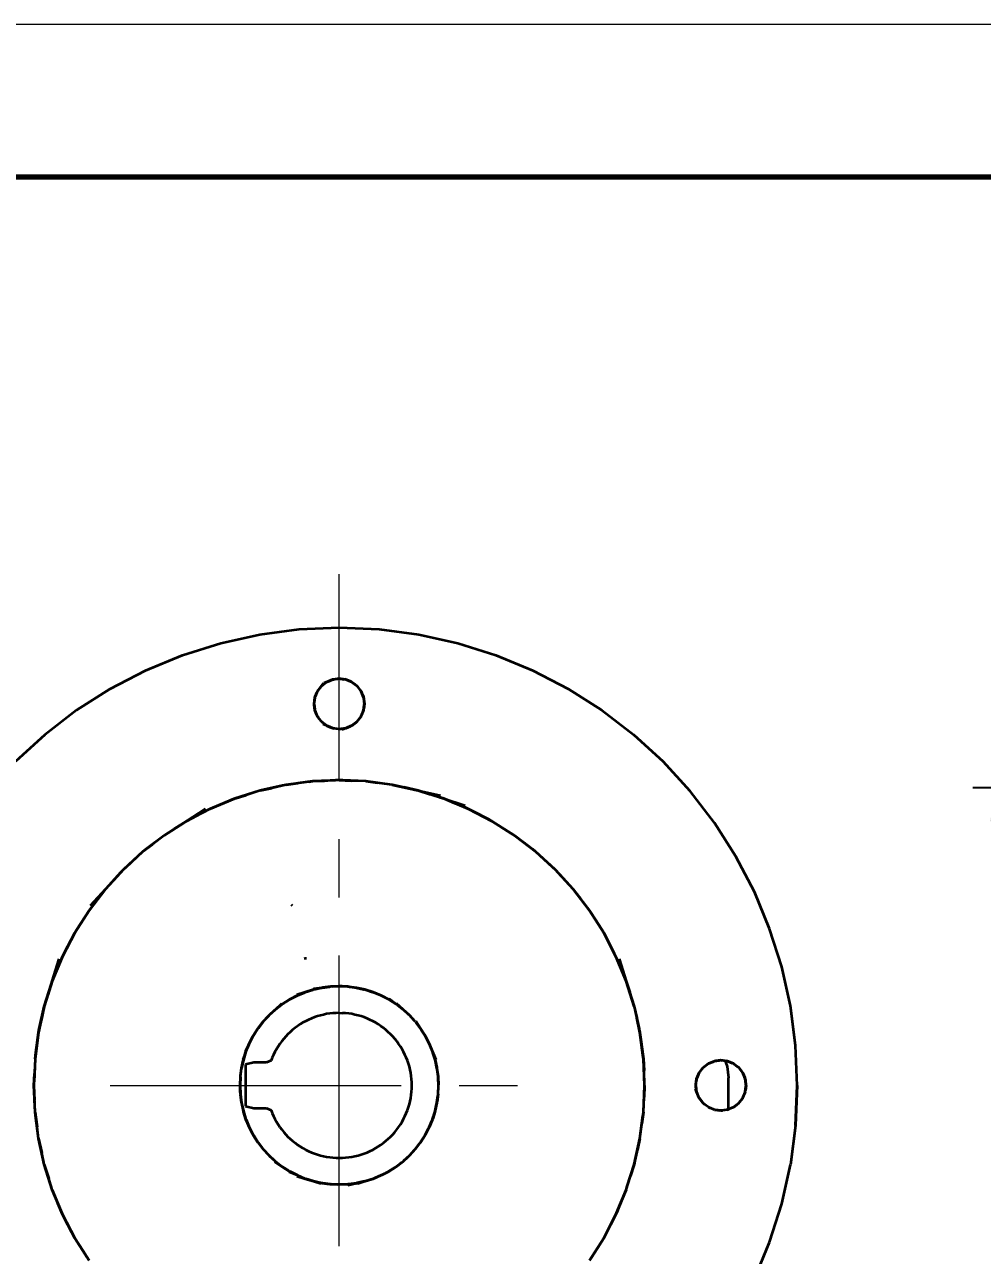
# Model space of a CAD drawing. Header units: millimetres. Extents: x 0 to 420, y 0 to 297.
# Drawn here: x 34.4 to 97.1, y 216.4 to 297 of the extents above; entities that cross this region are included whole.
import ezdxf

# ---------------------------------------------------------------- set-up
doc = ezdxf.new("R2010")
doc.units = ezdxf.units.MM
doc.header["$LTSCALE"] = 6
doc.linetypes.add('CENTER', pattern=[5.08, 3.175, -0.635, 0.635, -0.635])
for name, color, linetype, lineweight in [('CENTRO', 7, 'CENTER', 18), ('COTA', 7, 'Continuous', 18), ('MOLDURA', 7, 'Continuous', 70), ('VISIVEL', 7, 'Continuous', 35)]:
    doc.layers.add(name, color=color, linetype=linetype, lineweight=lineweight)
doc.styles.add('DESENHO', font='DejaVuSans.ttf')
doc.dimstyles.new('COTA', dxfattribs={"dimtxt": 2.5, "dimasz": 2.2, "dimexe": 1.5, "dimexo": 1, "dimgap": 0.8, "dimtad": 1, "dimdec": 0, "dimtxsty": 'DESENHO', "dimcen": 2.5, "dimazin": 3, "dimtfac": 1, "dimtmove": 0, "dimatfit": 3})

msp = doc.modelspace()

# ---------------------------------------------------------------- linework, layer by layer
at = {"layer": 'CENTRO'}
for p, q in [((55, 156), (55, 261)), ((40, 227.5), (70, 227.5))]:
    msp.add_line(p, q, dxfattribs=at)
at = {"layer": 'COTA'}
msp.add_lwpolyline([(0, 0), (420, 0), (420, 297), (0, 297)], close=True, dxfattribs=at)
at = {"layer": 'MOLDURA'}
msp.add_lwpolyline([(25, 10), (410, 10), (410, 287), (25, 287)], close=True, dxfattribs=at)
at = {"layer": 'VISIVEL'}
for p, q in [((49.79, 257.045), (52.385, 257.385)), ((49.79, 257.045), (52.385, 257.385)), ((52.385, 257.385), (55, 257.5)), ((52.385, 257.385), (55, 257.5)), ((55, 257.5), (57.615, 257.385)), ((55, 257.5), (57.615, 257.385)), ((57.615, 257.385), (60.21, 257.045)), ((57.615, 257.385), (60.21, 257.045)), ((44.74, 255.69), (47.235, 256.48)), ((44.74, 255.69), (47.235, 256.48)), ((47.235, 256.48), (49.79, 257.045)), ((47.235, 256.48), (49.79, 257.045)), ((60.21, 257.045), (62.765, 256.48)), ((60.21, 257.045), (62.765, 256.48)), ((62.765, 256.48), (65.26, 255.69)), ((62.765, 256.48), (65.26, 255.69)), ((42.32, 254.69), (44.74, 255.69)), ((42.32, 254.69), (44.74, 255.69)), ((65.26, 255.69), (67.68, 254.69)), ((65.26, 255.69), (67.68, 254.69)), ((40, 253.48), (42.32, 254.69)), ((40, 253.48), (42.32, 254.69)), ((54.575, 254.095), (53.995, 253.855)), ((54.175, 253.93), (54.485, 254.055)), ((54.55, 254.085), (54.245, 253.96)), ((54.34, 253.995), (54.425, 254.03)), ((54.425, 254.03), (54.575, 254.095)), ((54.575, 254.095), (54.485, 254.055)), ((54.92, 254.14), (54.575, 254.095)), ((54.575, 254.095), (54.905, 254.135)), ((54.575, 254.095), (54.65, 254.105)), ((55, 254.15), (54.605, 254.1)), ((54.975, 254.145), (54.65, 254.105)), ((55, 254.15), (54.905, 254.135)), ((55, 254.15), (54.92, 254.14)), ((55.385, 254.1), (55, 254.15)), ((55.08, 254.14), (55, 254.15)), ((55, 254.15), (55.33, 254.105)), ((55, 254.15), (55.08, 254.14)), ((55.405, 254.095), (55.08, 254.14)), ((55.425, 254.095), (55.115, 254.135)), ((55.425, 254.095), (55.33, 254.105)), ((55.715, 253.975), (55.385, 254.11)), ((55.64, 254.005), (55.425, 254.095)), ((55.425, 254.095), (55.735, 253.965)), ((55.425, 254.095), (55.5, 254.065)), ((55.805, 253.94), (55.5, 254.065)), ((55.64, 254.005), (55.725, 253.97)), ((67.68, 254.69), (70, 253.48)), ((67.68, 254.69), (70, 253.48)), ((40, 253.48), (37.795, 252.075)), ((37.795, 252.075), (40, 253.48)), ((53.405, 252.925), (53.535, 253.235)), ((53.56, 253.305), (53.435, 253)), ((53.57, 253.325), (53.535, 253.235)), ((53.57, 253.325), (53.97, 253.845)), ((53.965, 253.84), (53.57, 253.325)), ((53.57, 253.325), (53.775, 253.59)), ((53.57, 253.325), (53.62, 253.385)), ((53.82, 253.65), (53.62, 253.385)), ((53.835, 253.665), (53.775, 253.59)), ((53.835, 253.665), (54.095, 253.87)), ((53.835, 253.665), (53.895, 253.715)), ((54.16, 253.92), (53.875, 253.7)), ((53.88, 253.705), (54.175, 253.93)), ((54.155, 253.915), (53.895, 253.715)), ((54.175, 253.93), (54.095, 253.87)), ((54.175, 253.93), (54.245, 253.96)), ((55.825, 253.93), (55.715, 253.975)), ((55.825, 253.93), (55.725, 253.97)), ((55.825, 253.93), (55.735, 253.965)), ((56.165, 253.665), (55.825, 253.93)), ((56.04, 253.765), (55.825, 253.93)), ((55.825, 253.93), (56.09, 253.725)), ((55.825, 253.93), (55.885, 253.88)), ((56.15, 253.68), (55.885, 253.88)), ((56.04, 253.765), (56.165, 253.665)), ((56.165, 253.665), (56.09, 253.725)), ((56.165, 253.665), (56.37, 253.405)), ((56.165, 253.665), (56.215, 253.605)), ((56.415, 253.345), (56.215, 253.605)), ((56.43, 253.325), (56.37, 253.405)), ((56.595, 252.925), (56.39, 253.425)), ((56.43, 253.325), (56.555, 253.025)), ((56.43, 253.325), (56.555, 253.015)), ((56.43, 253.325), (56.46, 253.255)), ((56.585, 252.95), (56.46, 253.255)), ((70, 253.48), (72.205, 252.075)), ((70, 253.48), (72.205, 252.075)), ((53.35, 252.5), (53.405, 252.925)), ((53.35, 252.5), (53.395, 252.83)), ((53.35, 252.5), (53.375, 252.67)), ((53.35, 252.5), (53.36, 252.58)), ((53.375, 252.3), (53.35, 252.5)), ((53.37, 252.33), (53.35, 252.5)), ((53.35, 252.5), (53.365, 252.405)), ((53.355, 252.475), (53.395, 252.15)), ((53.405, 252.905), (53.36, 252.58)), ((53.405, 252.075), (53.365, 252.405)), ((53.375, 252.67), (53.405, 252.925)), ((53.405, 252.925), (53.395, 252.83)), ((53.405, 252.925), (53.455, 253.045)), ((53.405, 252.925), (53.435, 253)), ((56.555, 253.025), (56.585, 252.955)), ((56.595, 252.925), (56.555, 253.015)), ((56.57, 253.1), (56.65, 252.5)), ((56.595, 252.925), (56.635, 252.595)), ((56.595, 252.925), (56.605, 252.85)), ((56.595, 252.095), (56.64, 252.42)), ((56.595, 252.075), (56.635, 252.395)), ((56.65, 252.5), (56.6, 252.86)), ((56.645, 252.525), (56.605, 252.85)), ((56.65, 252.5), (56.605, 252.17)), ((56.63, 252.36), (56.65, 252.5)), ((56.65, 252.5), (56.635, 252.595)), ((56.635, 252.395), (56.65, 252.5)), ((56.65, 252.5), (56.64, 252.42)), ((37.795, 252.075), (35.715, 250.48)), ((37.795, 252.075), (35.715, 250.48)), ((53.405, 252.075), (53.37, 252.33)), ((53.405, 252.075), (53.375, 252.3)), ((53.405, 252.075), (53.395, 252.15)), ((53.495, 251.855), (53.405, 252.075)), ((53.57, 251.675), (53.405, 252.075)), ((53.405, 252.075), (53.445, 251.985)), ((53.415, 252.05), (53.54, 251.745)), ((53.57, 251.675), (53.445, 251.985)), ((53.495, 251.855), (53.57, 251.675)), ((53.57, 251.675), (53.54, 251.745)), ((53.835, 251.335), (53.57, 251.675)), ((53.57, 251.675), (53.63, 251.595)), ((53.585, 251.655), (53.785, 251.395)), ((53.835, 251.335), (53.63, 251.595)), ((56.165, 251.335), (56.43, 251.675)), ((56.165, 251.335), (56.43, 251.675)), ((56.18, 251.35), (56.38, 251.615)), ((56.43, 251.675), (56.225, 251.41)), ((56.43, 251.675), (56.38, 251.615)), ((56.43, 251.675), (56.51, 251.87)), ((56.43, 251.675), (56.465, 251.765)), ((56.44, 251.695), (56.565, 252)), ((56.595, 252.075), (56.465, 251.765)), ((56.52, 251.895), (56.595, 252.075)), ((56.595, 252.075), (56.565, 252)), ((56.63, 252.36), (56.595, 252.075)), ((56.595, 252.075), (56.605, 252.17)), ((72.205, 252.075), (74.285, 250.48)), ((72.205, 252.075), (74.285, 250.48)), ((53.835, 251.335), (53.785, 251.395)), ((54.175, 251.07), (53.835, 251.335)), ((53.835, 251.335), (53.91, 251.275)), ((53.96, 251.24), (53.835, 251.33)), ((53.85, 251.32), (54.115, 251.12)), ((54.175, 251.07), (53.91, 251.275)), ((54.575, 250.905), (53.945, 251.165)), ((53.96, 251.24), (54.13, 251.105)), ((54.175, 251.07), (54.115, 251.12)), ((54.175, 251.07), (54.265, 251.035)), ((54.195, 251.06), (54.5, 250.935)), ((54.255, 251.04), (54.575, 250.905)), ((54.575, 250.905), (54.265, 251.035)), ((54.575, 250.905), (54.5, 250.935)), ((55, 250.85), (54.575, 250.905)), ((54.84, 250.87), (54.575, 250.905)), ((54.575, 250.905), (54.67, 250.895)), ((54.595, 250.905), (54.92, 250.86)), ((55, 250.85), (54.67, 250.895)), ((55, 250.85), (54.84, 250.87)), ((55, 250.85), (54.92, 250.86)), ((55, 250.85), (55.425, 250.905)), ((55.16, 250.87), (55, 250.85)), ((55, 250.85), (55.095, 250.865)), ((55.025, 250.855), (55.35, 250.895)), ((55.425, 250.905), (55.095, 250.865)), ((55.825, 251.07), (55.16, 250.795)), ((55.35, 250.895), (55.16, 250.87)), ((55.425, 250.905), (55.35, 250.895)), ((55.425, 250.905), (55.35, 250.895)), ((55.735, 251.035), (55.425, 250.905)), ((55.425, 250.905), (55.515, 250.945)), ((55.45, 250.915), (55.755, 251.04)), ((55.825, 251.07), (55.515, 250.945)), ((55.825, 251.07), (55.755, 251.04)), ((56.165, 251.335), (55.825, 251.07)), ((56.135, 251.31), (55.825, 251.07)), ((55.825, 251.07), (55.905, 251.13)), ((55.845, 251.085), (56.105, 251.285)), ((56.165, 251.335), (55.905, 251.13)), ((56.165, 251.335), (56.105, 251.285)), ((56.165, 251.335), (56.225, 251.41)), ((35.715, 250.48), (33.785, 248.715)), ((35.715, 250.48), (33.785, 248.715)), ((76.215, 248.715), (74.285, 250.48)), ((74.285, 250.48), (76.215, 248.715)), ((77.98, 246.785), (76.215, 248.715)), ((77.98, 246.785), (76.215, 248.715)), ((49.825, 246.82), (48.16, 246.295)), ((49.825, 246.82), (48.39, 246.365)), ((49.825, 246.82), (48.9, 246.525)), ((51.525, 247.195), (49.825, 246.82)), ((51.29, 247.145), (49.825, 246.82)), ((49.825, 246.82), (50.58, 246.985)), ((51.525, 247.195), (50.58, 246.985)), ((51.525, 247.195), (51.29, 247.145)), ((53.255, 247.425), (51.525, 247.195)), ((53.015, 247.39), (51.525, 247.195)), ((51.525, 247.195), (52.295, 247.295)), ((53.255, 247.425), (52.295, 247.295)), ((53.015, 247.39), (53.255, 247.425)), ((55, 247.5), (53.255, 247.425)), ((53.255, 247.425), (54.755, 247.49)), ((53.255, 247.425), (54.03, 247.46)), ((55, 247.5), (54.03, 247.46)), ((55, 247.5), (54.755, 247.49)), ((55.24, 247.49), (55, 247.5)), ((56.745, 247.425), (55, 247.5)), ((55, 247.5), (55.775, 247.465)), ((56.745, 247.425), (55.24, 247.49)), ((56.745, 247.425), (55.775, 247.465)), ((56.98, 247.39), (56.745, 247.425)), ((58.475, 247.195), (56.745, 247.425)), ((56.745, 247.425), (57.51, 247.325)), ((58.475, 247.195), (56.98, 247.39)), ((58.475, 247.195), (57.51, 247.325)), ((59.94, 246.87), (58.475, 247.195)), ((58.475, 247.195), (59.23, 247.03)), ((58.475, 247.195), (60.175, 246.82)), ((60.175, 246.82), (59.23, 247.03)), ((59.94, 246.87), (60.175, 246.82)), ((60.175, 246.82), (61.625, 246.495)), ((61.61, 246.365), (60.175, 246.82)), ((60.175, 246.82), (60.915, 246.585)), ((60.175, 246.82), (61.84, 246.295)), ((79.575, 244.705), (77.98, 246.785)), ((79.575, 244.705), (77.98, 246.785)), ((46.55, 245.625), (48.16, 246.295)), ((47.935, 246.2), (46.55, 245.625)), ((47.265, 245.925), (48.16, 246.295)), ((48.16, 246.295), (47.93, 246.22)), ((47.935, 246.2), (48.16, 246.295)), ((48.16, 246.295), (48.9, 246.525)), ((48.16, 246.295), (48.39, 246.365)), ((61.84, 246.295), (60.915, 246.585)), ((61.61, 246.365), (61.84, 246.295)), ((61.84, 246.295), (63.255, 245.85)), ((63.23, 245.72), (61.84, 246.295)), ((61.84, 246.295), (62.555, 245.995)), ((61.84, 246.295), (63.45, 245.625)), ((63.45, 245.625), (62.555, 245.995)), ((46.55, 245.625), (45, 244.82)), ((45, 244.82), (46.25, 245.615)), ((46.33, 245.515), (45, 244.82)), ((45, 244.82), (45.69, 245.18)), ((46.55, 245.625), (45.69, 245.18)), ((46.55, 245.625), (46.33, 245.515)), ((46.55, 245.625), (47.265, 245.925)), ((63.45, 245.625), (63.23, 245.72)), ((63.45, 245.625), (63.24, 245.735)), ((64.785, 244.935), (63.45, 245.625)), ((63.45, 245.625), (64.14, 245.27)), ((63.45, 245.625), (65, 244.82)), ((65, 244.82), (64.14, 245.27)), ((45, 244.82), (43.53, 243.885)), ((44.795, 244.69), (43.53, 243.885)), ((45, 244.82), (44.18, 244.3)), ((44.795, 244.69), (45, 244.82)), ((65, 244.82), (64.785, 244.935)), ((65, 244.82), (64.795, 244.95)), ((66.265, 244.015), (65, 244.82)), ((65, 244.82), (65.655, 244.405)), ((65, 244.82), (66.47, 243.885)), ((66.47, 243.885), (65.655, 244.405)), ((80.98, 242.5), (79.575, 244.705)), ((80.98, 242.5), (79.575, 244.705)), ((43.53, 243.885), (42.145, 242.82)), ((43.53, 243.885), (42.335, 242.97)), ((43.53, 243.885), (42.76, 243.295)), ((43.53, 243.885), (44.18, 244.3)), ((66.47, 243.885), (66.265, 244.015)), ((67.66, 242.97), (66.47, 243.885)), ((66.47, 243.885), (67.085, 243.41)), ((66.47, 243.885), (67.855, 242.82)), ((42.145, 242.82), (40.86, 241.64)), ((41.04, 241.805), (42.145, 242.82)), ((42.145, 242.82), (41.43, 242.165)), ((42.145, 242.82), (42.76, 243.295)), ((42.335, 242.97), (42.145, 242.82)), ((67.855, 242.82), (67.085, 243.41)), ((67.855, 242.82), (67.66, 242.97)), ((67.855, 242.82), (67.675, 242.985)), ((68.96, 241.805), (67.855, 242.82)), ((67.855, 242.82), (68.425, 242.295)), ((69.14, 241.64), (67.855, 242.82)), ((40.86, 241.64), (41.43, 242.165)), ((69.14, 241.64), (68.425, 242.295)), ((82.19, 240.18), (80.98, 242.5)), ((82.19, 240.18), (80.98, 242.5)), ((40.86, 241.64), (39.68, 240.355)), ((40.695, 241.465), (39.68, 240.355)), ((40.86, 241.64), (40.205, 240.925)), ((40.695, 241.465), (40.86, 241.64)), ((40.86, 241.64), (41.04, 241.805)), ((68.96, 241.805), (69.14, 241.64)), ((69.14, 241.64), (69.305, 241.465)), ((70.32, 240.355), (69.14, 241.64)), ((69.14, 241.64), (69.665, 241.07)), ((69.305, 241.465), (70.32, 240.355)), ((39.68, 240.355), (38.615, 238.97)), ((39.68, 240.355), (38.68, 239.265)), ((38.765, 239.165), (39.68, 240.355)), ((39.68, 240.355), (39.09, 239.585)), ((39.68, 240.355), (40.205, 240.925)), ((70.32, 240.355), (69.665, 241.07)), ((70.32, 240.355), (71.235, 239.165)), ((71.385, 238.97), (70.32, 240.355)), ((70.32, 240.355), (70.795, 239.74)), ((38.615, 238.97), (39.09, 239.585)), ((71.385, 238.97), (70.795, 239.74)), ((83.19, 237.76), (82.19, 240.18)), ((83.19, 237.76), (82.19, 240.18)), ((38.615, 238.97), (37.68, 237.5)), ((37.81, 237.705), (38.615, 238.97)), ((38.615, 238.97), (38.095, 238.155)), ((38.615, 238.97), (38.765, 239.165)), ((51.86, 239.35), (51.925, 239.285)), ((51.86, 239.35), (51.925, 239.285)), ((71.235, 239.165), (71.385, 238.97)), ((71.385, 238.97), (72.19, 237.705)), ((72.32, 237.5), (71.385, 238.97)), ((71.385, 238.97), (71.8, 238.32)), ((37.68, 237.5), (38.095, 238.155)), ((72.32, 237.5), (71.8, 238.32)), ((37.68, 237.5), (36.875, 235.95)), ((36.985, 236.165), (37.68, 237.5)), ((37.68, 237.5), (37.23, 236.64)), ((37.81, 237.705), (37.68, 237.5)), ((72.19, 237.705), (72.32, 237.5)), ((72.32, 237.5), (73.015, 236.165)), ((73.125, 235.95), (72.32, 237.5)), ((72.32, 237.5), (72.68, 236.81)), ((83.98, 235.265), (83.19, 237.76)), ((83.98, 235.265), (83.19, 237.76)), ((37.23, 236.64), (36.875, 235.95)), ((73.125, 235.95), (72.68, 236.81)), ((36.875, 235.95), (36.205, 234.34)), ((36.205, 234.34), (36.665, 235.79)), ((36.205, 234.34), (36.78, 235.73)), ((36.875, 235.95), (36.505, 235.055)), ((36.78, 235.73), (36.875, 235.95)), ((36.875, 235.95), (36.985, 236.165)), ((52.775, 235.805), (52.695, 235.785)), ((52.85, 235.825), (52.775, 235.805)), ((73.125, 235.95), (73.015, 236.165)), ((73.795, 234.34), (73.125, 235.95)), ((73.425, 235.235), (73.125, 235.95)), ((73.22, 235.73), (73.125, 235.95)), ((73.795, 234.34), (73.22, 235.73)), ((73.335, 235.79), (73.795, 234.34)), ((36.205, 234.34), (36.505, 235.055)), ((73.795, 234.34), (73.425, 235.235)), ((84.545, 232.71), (83.98, 235.265)), ((84.545, 232.71), (83.98, 235.265)), ((36.205, 234.34), (35.68, 232.675)), ((35.68, 232.675), (36.135, 234.11)), ((36.205, 234.34), (35.915, 233.415)), ((36.135, 234.11), (36.205, 234.34)), ((53.87, 233.9), (53.305, 233.825)), ((53.305, 233.825), (53.87, 233.9)), ((53.87, 233.9), (53.32, 233.78)), ((53.32, 233.78), (53.83, 233.89)), ((53.865, 233.9), (53.345, 233.785)), ((53.865, 233.9), (53.41, 233.8)), ((54.435, 233.975), (53.87, 233.9)), ((53.87, 233.9), (54.39, 233.97)), ((54.425, 233.975), (53.91, 233.905)), ((53.965, 233.915), (54.425, 233.975)), ((55, 234), (54.435, 233.975)), ((54.435, 233.975), (54.96, 234)), ((54.99, 234), (54.53, 233.98)), ((54.53, 233.98), (54.955, 234)), ((55, 234.05), (55.565, 233.975)), ((55.565, 233.975), (55, 234)), ((55, 234), (55.525, 233.975)), ((55.29, 233.985), (55.045, 234)), ((55.56, 233.975), (55.095, 233.995)), ((55.52, 233.975), (55.29, 233.985)), ((55.565, 233.975), (56.13, 233.9)), ((55.565, 233.975), (56.085, 233.905)), ((55.66, 233.965), (55.565, 233.975)), ((56.12, 233.9), (55.66, 233.965)), ((55.66, 233.965), (56.115, 233.905)), ((56.68, 233.78), (56.13, 233.9)), ((56.13, 233.9), (56.64, 233.79)), ((56.22, 233.88), (56.13, 233.9)), ((56.675, 233.78), (56.22, 233.88)), ((56.22, 233.88), (56.61, 233.795)), ((73.795, 234.34), (73.865, 234.11)), ((74.32, 232.675), (73.795, 234.34)), ((73.795, 234.34), (74.025, 233.6)), ((73.865, 234.11), (74.32, 232.675)), ((35.68, 232.675), (35.915, 233.415)), ((51.75, 233.13), (51.27, 232.825)), ((51.75, 233.13), (51.27, 232.825)), ((51.745, 233.125), (51.27, 232.825)), ((51.27, 232.825), (51.715, 233.105)), ((51.745, 233.125), (51.35, 232.875)), ((52.255, 233.39), (51.75, 233.13)), ((51.75, 233.13), (52.215, 233.37)), ((52.245, 233.39), (51.78, 233.145)), ((52.245, 233.39), (51.835, 233.175)), ((52.775, 233.61), (52.23, 233.435)), ((52.775, 233.61), (52.23, 233.435)), ((52.775, 233.61), (52.255, 233.39)), ((52.255, 233.39), (52.74, 233.59)), ((52.34, 233.425), (52.255, 233.39)), ((52.77, 233.605), (52.34, 233.425)), ((53.32, 233.78), (52.775, 233.61)), ((53.31, 233.775), (52.775, 233.61)), ((52.775, 233.61), (53.28, 233.765)), ((53.31, 233.775), (52.865, 233.635)), ((57.225, 233.61), (56.68, 233.78)), ((56.68, 233.78), (57.185, 233.62)), ((56.77, 233.75), (56.68, 233.78)), ((57.215, 233.61), (56.77, 233.75)), ((57.745, 233.39), (57.225, 233.61)), ((57.225, 233.61), (57.71, 233.405)), ((57.74, 233.395), (57.225, 233.61)), ((57.74, 233.395), (57.31, 233.57)), ((58.25, 233.13), (57.745, 233.39)), ((57.745, 233.39), (58.215, 233.15)), ((57.83, 233.345), (57.745, 233.39)), ((58.245, 233.135), (57.83, 233.345)), ((57.83, 233.345), (58.215, 233.145)), ((58.73, 232.825), (58.25, 233.13)), ((58.695, 232.845), (58.255, 233.125)), ((58.275, 233.17), (58.73, 232.825)), ((58.73, 232.825), (58.275, 233.17)), ((58.725, 232.825), (58.33, 233.08)), ((58.33, 233.08), (58.685, 232.85)), ((74.32, 232.675), (74.025, 233.6)), ((35.68, 232.675), (35.305, 230.975)), ((35.355, 231.21), (35.68, 232.675)), ((35.68, 232.675), (35.47, 231.73)), ((50.405, 232.095), (50.82, 232.48)), ((50.405, 232.095), (50.79, 232.45)), ((50.815, 232.475), (50.475, 232.16)), ((50.815, 232.475), (50.67, 232.34)), ((50.82, 232.48), (51.24, 232.86)), ((50.82, 232.48), (51.24, 232.86)), ((51.27, 232.825), (50.82, 232.48)), ((50.82, 232.48), (51.27, 232.825)), ((50.82, 232.48), (51.24, 232.8)), ((50.82, 232.48), (51.225, 232.785)), ((50.895, 232.535), (50.82, 232.48)), ((51.265, 232.82), (50.895, 232.535)), ((51.35, 232.875), (51.27, 232.825)), ((54.585, 232.23), (54.38, 232.21)), ((54.585, 232.23), (54.38, 232.21)), ((54.795, 232.245), (54.585, 232.23)), ((54.795, 232.245), (54.585, 232.23)), ((55, 232.25), (54.795, 232.245)), ((55, 232.25), (54.795, 232.245)), ((55, 232.25), (55.205, 232.245)), ((55, 232.25), (55.205, 232.245)), ((55.415, 232.23), (55.205, 232.245)), ((55.415, 232.23), (55.205, 232.245)), ((55.62, 232.21), (55.415, 232.23)), ((55.62, 232.21), (55.415, 232.23)), ((59.18, 232.48), (58.73, 232.825)), ((59.145, 232.505), (58.73, 232.82)), ((59.18, 232.48), (58.755, 232.865)), ((59.175, 232.48), (58.805, 232.765)), ((59.595, 232.095), (59.18, 232.48)), ((59.25, 232.415), (59.18, 232.48)), ((59.565, 232.125), (59.18, 232.475)), ((59.595, 232.1), (59.25, 232.415)), ((74.32, 232.675), (74.645, 231.21)), ((74.32, 232.675), (74.695, 230.975)), ((74.32, 232.675), (74.485, 231.92)), ((84.885, 230.115), (84.545, 232.71)), ((84.885, 230.115), (84.545, 232.71)), ((35.305, 230.975), (35.47, 231.73)), ((50.02, 231.68), (49.675, 231.23)), ((49.675, 231.23), (50.02, 231.68)), ((49.675, 231.23), (49.995, 231.645)), ((50.02, 231.68), (49.7, 231.26)), ((50.015, 231.67), (49.735, 231.305)), ((50.405, 232.095), (50.02, 231.68)), ((50.02, 231.68), (50.375, 232.065)), ((50.085, 231.75), (50.4, 232.09)), ((52.45, 231.505), (52.275, 231.39)), ((52.45, 231.505), (52.275, 231.39)), ((52.625, 231.615), (52.45, 231.505)), ((52.625, 231.615), (52.45, 231.505)), ((52.805, 231.715), (52.625, 231.615)), ((52.805, 231.715), (52.625, 231.615)), ((52.995, 231.805), (52.805, 231.715)), ((52.995, 231.805), (52.805, 231.715)), ((53.18, 231.89), (52.995, 231.805)), ((53.18, 231.89), (52.995, 231.805)), ((53.375, 231.965), (53.18, 231.89)), ((53.375, 231.965), (53.18, 231.89)), ((53.57, 232.03), (53.375, 231.965)), ((53.57, 232.03), (53.375, 231.965)), ((53.77, 232.09), (53.57, 232.03)), ((53.77, 232.09), (53.57, 232.03)), ((53.97, 232.135), (53.77, 232.09)), ((53.97, 232.135), (53.77, 232.09)), ((54.175, 232.18), (53.97, 232.135)), ((54.175, 232.18), (53.97, 232.135)), ((54.38, 232.21), (54.175, 232.18)), ((54.38, 232.21), (54.175, 232.18)), ((55.825, 232.18), (55.62, 232.21)), ((55.825, 232.18), (55.62, 232.21)), ((56.03, 232.135), (55.825, 232.18)), ((56.03, 232.135), (55.825, 232.18)), ((56.23, 232.09), (56.03, 232.135)), ((56.23, 232.09), (56.03, 232.135)), ((56.43, 232.03), (56.23, 232.09)), ((56.43, 232.03), (56.23, 232.09)), ((56.625, 231.965), (56.43, 232.03)), ((56.625, 231.965), (56.43, 232.03)), ((56.82, 231.89), (56.625, 231.965)), ((56.82, 231.89), (56.625, 231.965)), ((57.005, 231.805), (56.82, 231.89)), ((57.005, 231.805), (56.82, 231.89)), ((57.195, 231.715), (57.005, 231.805)), ((57.195, 231.715), (57.005, 231.805)), ((57.375, 231.615), (57.195, 231.715)), ((57.375, 231.615), (57.195, 231.715)), ((57.55, 231.505), (57.375, 231.615)), ((57.55, 231.505), (57.375, 231.615)), ((57.725, 231.39), (57.55, 231.505)), ((57.725, 231.39), (57.55, 231.505)), ((59.98, 231.68), (59.595, 232.095)), ((59.595, 232.095), (59.95, 231.71)), ((59.94, 231.72), (59.595, 232.095)), ((59.975, 231.685), (59.66, 232.025)), ((59.98, 231.68), (60.325, 231.23)), ((59.98, 231.68), (60.3, 231.26)), ((60.325, 231.23), (60.015, 231.71)), ((60.32, 231.235), (60.035, 231.605)), ((60.035, 231.605), (60.31, 231.25)), ((74.695, 230.975), (74.485, 231.92)), ((35.305, 230.975), (35.075, 229.245)), ((35.11, 229.485), (35.305, 230.975)), ((35.305, 230.975), (35.175, 230.01)), ((35.305, 230.975), (35.355, 231.21)), ((49.37, 230.75), (49.11, 230.245)), ((49.37, 230.75), (49.11, 230.245)), ((49.11, 230.245), (49.35, 230.715)), ((49.11, 230.245), (49.345, 230.7)), ((49.37, 230.75), (49.125, 230.28)), ((49.155, 230.33), (49.365, 230.745)), ((49.675, 231.23), (49.37, 230.75)), ((49.37, 230.75), (49.655, 231.195)), ((49.675, 231.23), (49.39, 230.78)), ((49.42, 230.83), (49.675, 231.23)), ((49.42, 230.83), (49.67, 231.22)), ((51.5, 230.71), (51.36, 230.555)), ((51.5, 230.71), (51.36, 230.555)), ((51.64, 230.86), (51.5, 230.71)), ((51.64, 230.86), (51.5, 230.71)), ((51.79, 231), (51.64, 230.86)), ((51.79, 231), (51.64, 230.86)), ((51.945, 231.14), (51.79, 231)), ((51.945, 231.14), (51.79, 231)), ((52.11, 231.27), (51.945, 231.14)), ((52.11, 231.27), (51.945, 231.14)), ((52.275, 231.39), (52.11, 231.27)), ((52.275, 231.39), (52.11, 231.27)), ((57.89, 231.27), (57.725, 231.39)), ((57.89, 231.27), (57.725, 231.39)), ((58.055, 231.14), (57.89, 231.27)), ((58.055, 231.14), (57.89, 231.27)), ((58.21, 231), (58.055, 231.14)), ((58.21, 231), (58.055, 231.14)), ((58.36, 230.86), (58.21, 231)), ((58.36, 230.86), (58.21, 231)), ((58.5, 230.71), (58.36, 230.86)), ((58.5, 230.71), (58.36, 230.86)), ((58.64, 230.555), (58.5, 230.71)), ((58.64, 230.555), (58.5, 230.71)), ((60.63, 230.75), (60.325, 231.23)), ((60.325, 231.23), (60.605, 230.785)), ((60.625, 230.755), (60.375, 231.15)), ((60.375, 231.15), (60.62, 230.765)), ((60.89, 230.245), (60.63, 230.75)), ((60.89, 230.245), (60.63, 230.75)), ((60.63, 230.75), (60.87, 230.285)), ((60.89, 230.255), (60.675, 230.665)), ((74.695, 230.975), (74.645, 231.21)), ((74.89, 229.485), (74.695, 230.975)), ((74.695, 230.975), (74.925, 229.245)), ((74.695, 230.975), (74.795, 230.205)), ((35.075, 229.245), (35.175, 230.01)), ((49.11, 230.245), (48.85, 229.745)), ((49.11, 230.245), (48.89, 229.725)), ((48.89, 229.725), (49.095, 230.21)), ((48.93, 229.81), (49.105, 230.24)), ((48.93, 229.81), (49.015, 230.015)), ((49.11, 230.245), (49.015, 230.015)), ((50.885, 229.875), (50.785, 229.695)), ((50.885, 229.875), (50.785, 229.695)), ((50.995, 230.05), (50.885, 229.875)), ((50.995, 230.05), (50.885, 229.875)), ((51.11, 230.225), (50.995, 230.05)), ((51.11, 230.225), (50.995, 230.05)), ((51.23, 230.39), (51.11, 230.225)), ((51.23, 230.39), (51.11, 230.225)), ((51.36, 230.555), (51.23, 230.39)), ((51.36, 230.555), (51.23, 230.39)), ((58.77, 230.39), (58.64, 230.555)), ((58.77, 230.39), (58.64, 230.555)), ((58.89, 230.225), (58.77, 230.39)), ((58.89, 230.225), (58.77, 230.39)), ((59.005, 230.05), (58.89, 230.225)), ((59.005, 230.05), (58.89, 230.225)), ((59.115, 229.875), (59.005, 230.05)), ((59.115, 229.875), (59.005, 230.05)), ((59.215, 229.695), (59.115, 229.875)), ((59.215, 229.695), (59.115, 229.875)), ((60.765, 230.485), (60.81, 230.4)), ((60.89, 230.245), (60.805, 230.415)), ((60.89, 230.245), (60.81, 230.4)), ((60.89, 230.255), (60.81, 230.4)), ((61.11, 229.725), (60.89, 230.245)), ((60.925, 230.16), (60.89, 230.245)), ((60.89, 230.245), (61.09, 229.76)), ((61.105, 229.73), (60.925, 230.16)), ((74.925, 229.245), (74.795, 230.205)), ((85, 227.5), (84.885, 230.115)), ((85, 227.5), (84.885, 230.115)), ((35.075, 229.245), (35, 227.5)), ((35.075, 229.245), (35.01, 227.745)), ((35.075, 229.245), (35.035, 228.275)), ((35.11, 229.485), (35.075, 229.245)), ((48.72, 229.18), (48.6, 228.63)), ((48.6, 228.63), (48.71, 229.14)), ((48.62, 228.72), (48.72, 229.175)), ((48.89, 229.725), (48.675, 229.195)), ((48.89, 229.725), (48.72, 229.18)), ((48.72, 229.18), (48.88, 229.685)), ((48.75, 229.27), (48.89, 229.715)), ((48.75, 229.27), (48.87, 229.66)), ((50.535, 229.125), (50.245, 229)), ((50.535, 229.125), (50.245, 229)), ((50.61, 229.32), (50.535, 229.125)), ((50.61, 229.32), (50.535, 229.125)), ((50.695, 229.505), (50.61, 229.32)), ((50.695, 229.505), (50.61, 229.32)), ((50.785, 229.695), (50.695, 229.505)), ((50.785, 229.695), (50.695, 229.505)), ((59.305, 229.505), (59.215, 229.695)), ((59.305, 229.505), (59.215, 229.695)), ((59.39, 229.32), (59.305, 229.505)), ((59.39, 229.32), (59.305, 229.505)), ((59.465, 229.125), (59.39, 229.32)), ((59.465, 229.125), (59.39, 229.32)), ((59.53, 228.93), (59.465, 229.125)), ((59.53, 228.93), (59.465, 229.125)), ((61.11, 229.725), (61.325, 229.195)), ((61.28, 229.18), (61.11, 229.725)), ((61.11, 229.725), (61.265, 229.22)), ((61.275, 229.19), (61.135, 229.635)), ((61.28, 229.18), (61.4, 228.63)), ((61.28, 229.18), (61.39, 228.67)), ((61.3, 229.09), (61.28, 229.18)), ((61.4, 228.635), (61.3, 229.09)), ((74.925, 229.245), (74.89, 229.485)), ((74.99, 227.745), (74.925, 229.245)), ((75, 227.5), (74.925, 229.245)), ((74.925, 229.245), (74.96, 228.47)), ((79.175, 228.93), (79.485, 229.055)), ((79.42, 229.03), (79.175, 228.93)), ((79.245, 228.96), (79.55, 229.085)), ((79.25, 228.96), (79.575, 229.095)), ((79.575, 229.095), (79.42, 229.03)), ((79.575, 229.095), (79.485, 229.055)), ((80, 229.15), (79.575, 229.095)), ((79.575, 229.095), (79.905, 229.135)), ((79.575, 229.095), (79.65, 229.105)), ((79.975, 229.145), (79.65, 229.105)), ((80, 229.15), (79.905, 229.135)), ((80.425, 229.095), (80, 229.15)), ((80, 229.15), (80.08, 229.14)), ((80, 229.15), (80.33, 229.105)), ((80.405, 229.095), (80.08, 229.14)), ((80.25, 229.165), (80.41, 228.73)), ((80.425, 229.095), (80.33, 229.105)), ((80.825, 228.93), (80.425, 229.095)), ((80.425, 229.095), (80.5, 229.065)), ((80.425, 229.095), (80.735, 228.965)), ((80.685, 228.985), (80.5, 229.065)), ((80.805, 228.94), (80.5, 229.065)), ((35, 227.5), (35.035, 228.275)), ((48.525, 228.065), (48.6, 228.63)), ((48.525, 228.065), (48.595, 228.585)), ((48.535, 228.16), (48.6, 228.62)), ((49.4, 229), (48.85, 228.865)), ((49.4, 229), (48.85, 228.865)), ((48.85, 228.865), (48.85, 228.585)), ((48.85, 228.865), (48.85, 228.585)), ((48.85, 228.585), (48.85, 228.31)), ((48.85, 228.585), (48.85, 228.31)), ((48.85, 228.31), (48.85, 228.04)), ((48.85, 228.31), (48.85, 228.04)), ((50.245, 229), (49.4, 229)), ((50.245, 229), (49.4, 229)), ((59.59, 228.73), (59.53, 228.93)), ((59.59, 228.73), (59.53, 228.93)), ((59.635, 228.53), (59.59, 228.73)), ((59.635, 228.53), (59.59, 228.73)), ((59.68, 228.325), (59.635, 228.53)), ((59.68, 228.325), (59.635, 228.53)), ((59.71, 228.12), (59.68, 228.325)), ((59.71, 228.12), (59.68, 228.325)), ((61.4, 228.63), (61.47, 228.11)), ((61.4, 228.63), (61.475, 228.065)), ((61.415, 228.535), (61.4, 228.63)), ((61.475, 228.075), (61.415, 228.535)), ((61.475, 228.075), (61.425, 228.465)), ((75, 227.5), (74.96, 228.47)), ((78.405, 227.925), (78.57, 228.325)), ((78.405, 227.925), (78.535, 228.235)), ((78.435, 228), (78.56, 228.305)), ((78.54, 228.245), (78.435, 228)), ((78.57, 228.325), (78.535, 228.235)), ((78.54, 228.245), (78.57, 228.325)), ((78.57, 228.325), (78.835, 228.665)), ((78.57, 228.325), (78.775, 228.59)), ((78.57, 228.325), (78.62, 228.385)), ((78.615, 228.38), (78.83, 228.665)), ((78.82, 228.65), (78.62, 228.385)), ((78.835, 228.665), (78.775, 228.59)), ((78.835, 228.665), (79.175, 228.93)), ((78.835, 228.665), (79.095, 228.87)), ((78.835, 228.665), (78.895, 228.715)), ((79.095, 228.87), (78.855, 228.685)), ((79.155, 228.915), (78.895, 228.715)), ((79.175, 228.93), (79.095, 228.87)), ((79.25, 228.96), (79.175, 228.93)), ((79.175, 228.93), (79.245, 228.96)), ((80.41, 228.73), (80.5, 228)), ((80.825, 228.93), (80.685, 228.985)), ((80.825, 228.93), (80.735, 228.965)), ((80.97, 228.815), (80.825, 228.93)), ((80.98, 228.81), (80.825, 228.93)), ((80.825, 228.93), (80.885, 228.88)), ((80.825, 228.93), (81.09, 228.725)), ((81.15, 228.68), (80.885, 228.88)), ((81.165, 228.665), (80.97, 228.815)), ((80.98, 228.81), (81.165, 228.665)), ((81.165, 228.665), (81.09, 228.725)), ((81.165, 228.665), (81.215, 228.605)), ((81.165, 228.665), (81.37, 228.405)), ((81.415, 228.345), (81.215, 228.605)), ((81.33, 228.455), (81.43, 228.325)), ((81.43, 228.325), (81.37, 228.405)), ((81.595, 227.925), (81.43, 228.325)), ((81.43, 228.325), (81.46, 228.255)), ((81.43, 228.325), (81.555, 228.015)), ((81.585, 227.95), (81.46, 228.255)), ((35, 227.5), (35.01, 227.745)), ((35.01, 227.26), (35, 227.5)), ((35.075, 225.755), (35, 227.5)), ((35, 227.5), (35.04, 226.53)), ((48.525, 228.065), (48.5, 227.5)), ((48.5, 227.535), (48.525, 228.065)), ((48.5, 227.5), (48.525, 228.025)), ((48.5, 227.5), (48.525, 226.935)), ((48.51, 227.235), (48.5, 227.5)), ((48.5, 227.49), (48.52, 227.03)), ((48.525, 226.935), (48.5, 227.46)), ((48.525, 228.06), (48.505, 227.595)), ((48.85, 228.04), (48.85, 227.77)), ((48.85, 228.04), (48.85, 227.77)), ((48.85, 227.77), (48.85, 227.5)), ((48.85, 227.77), (48.85, 227.5)), ((48.85, 227.5), (48.85, 227.23)), ((48.85, 227.5), (48.85, 227.23)), ((59.73, 227.915), (59.71, 228.12)), ((59.73, 227.915), (59.71, 228.12)), ((59.745, 227.705), (59.73, 227.915)), ((59.745, 227.705), (59.73, 227.915)), ((59.75, 227.5), (59.745, 227.705)), ((59.75, 227.5), (59.745, 227.705)), ((59.745, 227.295), (59.75, 227.5)), ((59.745, 227.295), (59.75, 227.5)), ((61.5, 227.5), (61.475, 228.065)), ((61.475, 228.065), (61.5, 227.54)), ((61.475, 226.935), (61.5, 227.5)), ((61.475, 226.975), (61.5, 227.495)), ((61.475, 226.94), (61.495, 227.405)), ((61.5, 227.505), (61.48, 227.97)), ((61.5, 227.5), (61.48, 227.97)), ((74.925, 225.755), (75, 227.5)), ((75, 227.5), (74.965, 226.725)), ((75, 227.5), (74.99, 227.745)), ((75, 227.5), (74.99, 227.26)), ((78.35, 227.5), (78.405, 227.925)), ((78.35, 227.5), (78.395, 227.83)), ((78.35, 227.5), (78.365, 227.62)), ((78.35, 227.5), (78.36, 227.58)), ((78.35, 227.5), (78.385, 227.245)), ((78.35, 227.5), (78.365, 227.405)), ((78.395, 227.15), (78.355, 227.475)), ((78.37, 227.34), (78.355, 227.46)), ((78.36, 227.58), (78.405, 227.905)), ((78.405, 227.075), (78.365, 227.405)), ((78.37, 227.66), (78.405, 227.925)), ((78.405, 227.925), (78.395, 227.83)), ((78.435, 228), (78.405, 227.925)), ((78.405, 227.925), (78.435, 228)), ((80.5, 225.945), (80.5, 228)), ((80.5, 225.945), (80.5, 228)), ((80.5, 225.945), (80.5, 228)), ((80.5, 225.94), (80.5, 228)), ((81.595, 227.925), (81.555, 228.015)), ((81.64, 227.58), (81.595, 227.925)), ((81.595, 227.925), (81.605, 227.85)), ((81.595, 227.925), (81.635, 227.595)), ((81.595, 227.095), (81.64, 227.42)), ((81.65, 227.5), (81.6, 227.895)), ((81.6, 227.115), (81.65, 227.5)), ((81.645, 227.525), (81.605, 227.85)), ((81.65, 227.5), (81.605, 227.17)), ((81.62, 227.28), (81.64, 227.42)), ((81.65, 227.5), (81.635, 227.595)), ((81.65, 227.5), (81.64, 227.58)), ((81.64, 227.42), (81.65, 227.5)), ((81.65, 227.5), (81.64, 227.42)), ((85, 227.5), (84.885, 224.885)), ((84.885, 224.885), (85, 227.5)), ((35.075, 225.755), (35.01, 227.26)), ((48.52, 227.03), (48.51, 227.235)), ((48.525, 226.935), (48.6, 226.37)), ((48.525, 226.935), (48.6, 226.37)), ((48.525, 226.925), (48.585, 226.465)), ((48.6, 226.37), (48.53, 226.89)), ((48.85, 227.23), (48.85, 226.96)), ((48.85, 227.23), (48.85, 226.96)), ((48.85, 226.96), (48.85, 226.69)), ((48.85, 226.96), (48.85, 226.69)), ((48.85, 226.69), (48.85, 226.415)), ((48.85, 226.69), (48.85, 226.415)), ((59.635, 226.47), (59.68, 226.675)), ((59.635, 226.47), (59.68, 226.675)), ((59.68, 226.675), (59.71, 226.88)), ((59.68, 226.675), (59.71, 226.88)), ((59.71, 226.88), (59.73, 227.085)), ((59.71, 226.88), (59.73, 227.085)), ((59.73, 227.085), (59.745, 227.295)), ((59.73, 227.085), (59.745, 227.295)), ((61.475, 226.935), (61.4, 226.37)), ((61.4, 226.37), (61.475, 226.935)), ((61.4, 226.38), (61.465, 226.84)), ((61.475, 226.935), (61.405, 226.415)), ((74.925, 225.755), (74.99, 227.26)), ((74.925, 225.755), (74.965, 226.725)), ((78.535, 226.765), (78.335, 227.245)), ((78.395, 227.145), (78.37, 227.34)), ((78.385, 227.245), (78.405, 227.075)), ((78.405, 227.075), (78.395, 227.15)), ((78.57, 226.675), (78.405, 227.075)), ((78.405, 227.075), (78.445, 226.985)), ((78.54, 226.745), (78.415, 227.05)), ((78.57, 226.675), (78.445, 226.985)), ((78.685, 226.525), (78.505, 226.765)), ((78.57, 226.675), (78.54, 226.745)), ((78.81, 226.365), (78.57, 226.675)), ((78.57, 226.675), (78.63, 226.595)), ((78.585, 226.655), (78.785, 226.395)), ((78.835, 226.335), (78.63, 226.595)), ((81.165, 226.335), (81.43, 226.675)), ((81.165, 226.335), (81.43, 226.675)), ((81.18, 226.35), (81.38, 226.615)), ((81.43, 226.675), (81.225, 226.41)), ((81.43, 226.675), (81.38, 226.615)), ((81.43, 226.675), (81.52, 226.895)), ((81.43, 226.675), (81.515, 226.885)), ((81.43, 226.675), (81.465, 226.765)), ((81.44, 226.695), (81.565, 227)), ((81.595, 227.075), (81.465, 226.765)), ((81.515, 226.885), (81.555, 226.985)), ((81.52, 226.895), (81.555, 226.975)), ((81.555, 226.985), (81.595, 227.075)), ((81.555, 226.975), (81.595, 227.075)), ((81.595, 227.075), (81.565, 227)), ((81.595, 227.075), (81.62, 227.28)), ((81.595, 227.075), (81.605, 227.17)), ((35.075, 225.755), (35.04, 226.53)), ((48.6, 226.37), (48.72, 225.82)), ((48.6, 226.365), (48.7, 225.91)), ((48.72, 225.82), (48.61, 226.33)), ((48.72, 225.82), (48.89, 225.275)), ((48.88, 225.315), (48.72, 225.815)), ((48.865, 225.365), (48.72, 225.815)), ((48.725, 225.81), (48.865, 225.365)), ((48.89, 225.275), (48.735, 225.78)), ((48.85, 226.415), (48.85, 226.135)), ((48.85, 226.415), (48.85, 226.135)), ((48.85, 226.135), (49.4, 226)), ((48.85, 226.135), (49.4, 226)), ((49.4, 226), (50.245, 226)), ((49.4, 226), (50.245, 226)), ((50.245, 226), (50.535, 225.875)), ((50.245, 226), (50.535, 225.875)), ((50.535, 225.875), (50.61, 225.68)), ((50.535, 225.875), (50.61, 225.68)), ((59.39, 225.68), (59.465, 225.875)), ((59.39, 225.68), (59.465, 225.875)), ((59.465, 225.875), (59.53, 226.07)), ((59.465, 225.875), (59.53, 226.07)), ((59.53, 226.07), (59.59, 226.27)), ((59.53, 226.07), (59.59, 226.27)), ((59.59, 226.27), (59.635, 226.47)), ((59.59, 226.27), (59.635, 226.47)), ((61.11, 225.275), (61.28, 225.82)), ((61.28, 225.82), (61.12, 225.315)), ((61.28, 225.82), (61.4, 226.37)), ((61.28, 225.825), (61.38, 226.28)), ((61.4, 226.37), (61.29, 225.86)), ((78.835, 226.335), (78.685, 226.525)), ((78.835, 226.335), (78.785, 226.395)), ((79.175, 226.07), (78.785, 226.37)), ((79.04, 226.175), (78.835, 226.335)), ((78.835, 226.335), (78.91, 226.275)), ((79.115, 226.12), (78.85, 226.32)), ((79.175, 226.07), (78.91, 226.275)), ((79.175, 226.07), (79.04, 226.175)), ((79.175, 226.07), (79.115, 226.12)), ((79.575, 225.905), (79.175, 226.07)), ((79.175, 226.07), (79.265, 226.035)), ((79.5, 225.935), (79.195, 226.06)), ((79.575, 225.905), (79.23, 226.05)), ((79.575, 225.905), (79.265, 226.035)), ((79.575, 225.905), (79.5, 225.935)), ((79.575, 225.905), (79.67, 225.895)), ((79.595, 225.905), (79.92, 225.86)), ((80, 225.85), (79.67, 225.895)), ((79.98, 225.855), (79.885, 225.865)), ((80, 225.85), (79.92, 225.86)), ((80.425, 225.905), (80, 225.85)), ((80, 225.85), (80.095, 225.865)), ((80.35, 225.895), (80.025, 225.855)), ((80.425, 225.905), (80.095, 225.865)), ((80.425, 225.905), (80.35, 225.895)), ((80.425, 225.905), (80.515, 225.945)), ((80.51, 225.94), (80.425, 225.905)), ((80.755, 226.04), (80.45, 225.915)), ((80.825, 226.07), (80.51, 225.94)), ((80.825, 226.07), (80.515, 225.945)), ((80.73, 226.03), (80.525, 225.945)), ((80.825, 226.07), (80.73, 226.03)), ((80.825, 226.07), (80.755, 226.04)), ((81.165, 226.335), (80.825, 226.07)), ((80.825, 226.07), (80.905, 226.13)), ((80.845, 226.085), (81.105, 226.285)), ((81.165, 226.335), (80.905, 226.13)), ((81.165, 226.335), (81.105, 226.285)), ((81.165, 226.335), (81.225, 226.41)), ((35.11, 225.52), (35.075, 225.755)), ((35.305, 224.025), (35.075, 225.755)), ((35.075, 225.755), (35.205, 224.795)), ((35.305, 224.025), (35.11, 225.52)), ((48.89, 225.275), (49.11, 224.755)), ((49.075, 224.84), (48.89, 225.275)), ((48.895, 225.27), (49.075, 224.84)), ((49.11, 224.755), (48.91, 225.24)), ((50.61, 225.68), (50.695, 225.495)), ((50.61, 225.68), (50.695, 225.495)), ((50.695, 225.495), (50.785, 225.305)), ((50.695, 225.495), (50.785, 225.305)), ((50.785, 225.305), (50.885, 225.125)), ((50.785, 225.305), (50.885, 225.125)), ((50.885, 225.125), (50.995, 224.95)), ((50.885, 225.125), (50.995, 224.95)), ((59.005, 224.95), (59.115, 225.125)), ((59.005, 224.95), (59.115, 225.125)), ((59.115, 225.125), (59.215, 225.305)), ((59.115, 225.125), (59.215, 225.305)), ((59.215, 225.305), (59.305, 225.495)), ((59.215, 225.305), (59.305, 225.495)), ((59.305, 225.495), (59.39, 225.68)), ((59.305, 225.495), (59.39, 225.68)), ((61.11, 225.275), (60.89, 224.755)), ((60.89, 224.755), (61.11, 225.275)), ((60.89, 224.755), (61.07, 225.19)), ((60.895, 224.76), (61.07, 225.19)), ((61.11, 225.275), (60.905, 224.79)), ((61.07, 225.19), (61.11, 225.275)), ((61.11, 225.285), (61.25, 225.73)), ((74.695, 224.025), (74.925, 225.755)), ((74.695, 224.025), (74.89, 225.52)), ((74.695, 224.025), (74.825, 224.99)), ((74.925, 225.755), (74.825, 224.99)), ((74.925, 225.755), (74.89, 225.52)), ((35.305, 224.025), (35.205, 224.795)), ((49.11, 224.755), (49.37, 224.25)), ((49.11, 224.755), (49.34, 224.305)), ((49.11, 224.745), (49.325, 224.335)), ((49.13, 224.715), (49.37, 224.255)), ((49.37, 224.25), (49.675, 223.77)), ((49.37, 224.25), (49.625, 223.85)), ((49.625, 223.85), (49.375, 224.245)), ((49.675, 223.775), (49.395, 224.215)), ((50.995, 224.95), (51.11, 224.775)), ((50.995, 224.95), (51.11, 224.775)), ((51.11, 224.775), (51.23, 224.61)), ((51.11, 224.775), (51.23, 224.61)), ((51.23, 224.61), (51.36, 224.445)), ((51.23, 224.61), (51.36, 224.445)), ((51.36, 224.445), (51.5, 224.29)), ((51.36, 224.445), (51.5, 224.29)), ((51.5, 224.29), (51.64, 224.14)), ((51.5, 224.29), (51.64, 224.14)), ((58.36, 224.14), (58.5, 224.29)), ((58.36, 224.14), (58.5, 224.29)), ((58.5, 224.29), (58.64, 224.445)), ((58.5, 224.29), (58.64, 224.445)), ((58.64, 224.445), (58.77, 224.61)), ((58.64, 224.445), (58.77, 224.61)), ((58.77, 224.61), (58.89, 224.775)), ((58.77, 224.61), (58.89, 224.775)), ((58.89, 224.775), (59.005, 224.95)), ((58.89, 224.775), (59.005, 224.95)), ((60.325, 223.77), (60.63, 224.25)), ((60.63, 224.25), (60.325, 223.775)), ((60.325, 223.775), (60.58, 224.17)), ((60.345, 223.805), (60.625, 224.245)), ((60.63, 224.25), (60.89, 224.755)), ((60.63, 224.25), (60.875, 224.72)), ((60.63, 224.255), (60.845, 224.67)), ((60.89, 224.755), (60.65, 224.285)), ((84.885, 224.885), (84.545, 222.29)), ((84.885, 224.885), (84.545, 222.29)), ((35.63, 222.56), (35.305, 224.025)), ((35.68, 222.325), (35.305, 224.025)), ((35.305, 224.025), (35.515, 223.08)), ((49.675, 223.77), (50.02, 223.32)), ((49.675, 223.77), (50.02, 223.32)), ((49.68, 223.77), (49.965, 223.395)), ((50.02, 223.32), (49.7, 223.74)), ((51.64, 224.14), (51.79, 224)), ((51.64, 224.14), (51.79, 224)), ((51.79, 224), (51.945, 223.86)), ((51.79, 224), (51.945, 223.86)), ((51.945, 223.86), (52.11, 223.73)), ((51.945, 223.86), (52.11, 223.73)), ((52.11, 223.73), (52.275, 223.61)), ((52.11, 223.73), (52.275, 223.61)), ((52.275, 223.61), (52.45, 223.495)), ((52.275, 223.61), (52.45, 223.495)), ((52.45, 223.495), (52.625, 223.385)), ((52.45, 223.495), (52.625, 223.385)), ((52.625, 223.385), (52.805, 223.285)), ((52.625, 223.385), (52.805, 223.285)), ((57.195, 223.285), (57.375, 223.385)), ((57.195, 223.285), (57.375, 223.385)), ((57.375, 223.385), (57.55, 223.495)), ((57.375, 223.385), (57.55, 223.495)), ((57.55, 223.495), (57.725, 223.61)), ((57.55, 223.495), (57.725, 223.61)), ((57.725, 223.61), (57.89, 223.73)), ((57.725, 223.61), (57.89, 223.73)), ((57.89, 223.73), (58.055, 223.86)), ((57.89, 223.73), (58.055, 223.86)), ((58.055, 223.86), (58.21, 224)), ((58.055, 223.86), (58.21, 224)), ((58.21, 224), (58.36, 224.14)), ((58.21, 224), (58.36, 224.14)), ((59.98, 223.32), (60.325, 223.77)), ((59.98, 223.32), (60.325, 223.77)), ((59.98, 223.325), (60.265, 223.695)), ((60.005, 223.355), (60.32, 223.77)), ((60.265, 223.695), (60.325, 223.77)), ((74.32, 222.325), (74.695, 224.025)), ((74.695, 224.025), (74.37, 222.56)), ((74.695, 224.025), (74.53, 223.27)), ((35.68, 222.325), (35.515, 223.08)), ((35.68, 222.325), (35.63, 222.56)), ((50.02, 223.32), (50.405, 222.905)), ((50.025, 223.315), (50.34, 222.975)), ((50.405, 222.905), (50.05, 223.29)), ((50.82, 222.52), (50.405, 222.905)), ((50.41, 222.9), (50.75, 222.585)), ((50.41, 222.9), (50.74, 222.595)), ((50.82, 222.52), (50.435, 222.875)), ((52.805, 223.285), (52.995, 223.195)), ((52.805, 223.285), (52.995, 223.195)), ((52.995, 223.195), (53.18, 223.11)), ((52.995, 223.195), (53.18, 223.11)), ((53.18, 223.11), (53.375, 223.035)), ((53.18, 223.11), (53.375, 223.035)), ((53.375, 223.035), (53.57, 222.97)), ((53.375, 223.035), (53.57, 222.97)), ((53.57, 222.97), (53.77, 222.91)), ((53.57, 222.97), (53.77, 222.91)), ((53.77, 222.91), (53.97, 222.865)), ((53.77, 222.91), (53.97, 222.865)), ((53.97, 222.865), (54.175, 222.82)), ((53.97, 222.865), (54.175, 222.82)), ((54.175, 222.82), (54.38, 222.79)), ((54.175, 222.82), (54.38, 222.79)), ((54.38, 222.79), (54.585, 222.77)), ((54.38, 222.79), (54.585, 222.77)), ((54.585, 222.77), (54.795, 222.755)), ((54.585, 222.77), (54.795, 222.755)), ((54.795, 222.755), (55, 222.75)), ((54.795, 222.755), (55, 222.75)), ((55, 222.75), (55.205, 222.755)), ((55, 222.75), (55.205, 222.755)), ((55.205, 222.755), (55.415, 222.77)), ((55.205, 222.755), (55.415, 222.77)), ((55.415, 222.77), (55.62, 222.79)), ((55.415, 222.77), (55.62, 222.79)), ((55.62, 222.79), (55.825, 222.82)), ((55.62, 222.79), (55.825, 222.82)), ((55.825, 222.82), (56.03, 222.865)), ((55.825, 222.82), (56.03, 222.865)), ((56.03, 222.865), (56.23, 222.91)), ((56.03, 222.865), (56.23, 222.91)), ((56.23, 222.91), (56.43, 222.97)), ((56.23, 222.91), (56.43, 222.97)), ((56.43, 222.97), (56.625, 223.035)), ((56.43, 222.97), (56.625, 223.035)), ((56.625, 223.035), (56.82, 223.11)), ((56.625, 223.035), (56.82, 223.11)), ((56.82, 223.11), (57.005, 223.195)), ((56.82, 223.11), (57.005, 223.195)), ((57.005, 223.195), (57.195, 223.285)), ((57.005, 223.195), (57.195, 223.285)), ((59.18, 222.52), (59.595, 222.905)), ((59.595, 222.905), (59.18, 222.52)), ((59.185, 222.525), (59.525, 222.84)), ((59.595, 222.905), (59.21, 222.55)), ((59.98, 223.32), (59.595, 222.905)), ((59.6, 222.91), (59.955, 223.295)), ((59.6, 222.91), (59.915, 223.25)), ((59.625, 222.935), (59.975, 223.32)), ((74.32, 222.325), (74.53, 223.27)), ((74.37, 222.56), (74.32, 222.325)), ((36.135, 220.89), (35.68, 222.325)), ((36.205, 220.66), (35.68, 222.325)), ((35.68, 222.325), (35.975, 221.4)), ((50.79, 222.485), (51.27, 222.175)), ((51.27, 222.175), (50.79, 222.485)), ((51.27, 222.175), (50.82, 222.52)), ((50.82, 222.52), (51.24, 222.2)), ((50.82, 222.52), (51.195, 222.235)), ((50.83, 222.515), (51.195, 222.235)), ((50.83, 222.515), (51.11, 222.3)), ((51.27, 222.175), (50.855, 222.495)), ((51.27, 222.175), (51.75, 221.87)), ((51.46, 222.055), (51.27, 222.175)), ((51.28, 222.17), (51.67, 221.92)), ((51.28, 222.17), (51.46, 222.055)), ((51.75, 221.87), (51.305, 222.155)), ((51.67, 221.92), (51.46, 222.055)), ((51.725, 221.83), (52.255, 221.61)), ((51.75, 221.87), (52.255, 221.61)), ((51.75, 221.87), (52.17, 221.655)), ((51.755, 221.865), (52.17, 221.655)), ((52.255, 221.61), (51.785, 221.85)), ((57.745, 221.61), (58.25, 221.87)), ((57.745, 221.61), (58.25, 221.87)), ((57.755, 221.61), (58.165, 221.825)), ((58.25, 221.87), (57.785, 221.63)), ((58.25, 221.87), (58.73, 222.175)), ((58.255, 221.875), (58.65, 222.125)), ((58.285, 221.895), (58.725, 222.175)), ((58.65, 222.125), (58.3, 221.905)), ((58.73, 222.175), (59.18, 222.52)), ((58.73, 222.18), (59.105, 222.465)), ((58.73, 222.175), (59.105, 222.465)), ((58.76, 222.2), (59.175, 222.52)), ((73.795, 220.66), (74.32, 222.325)), ((73.865, 220.89), (74.32, 222.325)), ((74.32, 222.325), (74.085, 221.585)), ((83.98, 219.735), (84.545, 222.29)), ((83.98, 219.735), (84.545, 222.29)), ((36.205, 220.66), (35.975, 221.4)), ((52.23, 221.565), (52.775, 221.39)), ((52.255, 221.61), (52.775, 221.39)), ((52.255, 221.61), (52.775, 221.39)), ((52.26, 221.605), (52.69, 221.43)), ((52.775, 221.39), (52.29, 221.595)), ((52.775, 221.39), (53.32, 221.22)), ((52.785, 221.39), (53.23, 221.25)), ((53.32, 221.22), (52.815, 221.38)), ((53.32, 221.22), (53.785, 221.075)), ((53.32, 221.22), (53.87, 221.1)), ((53.835, 221.105), (53.32, 221.22)), ((53.325, 221.22), (53.78, 221.12)), ((53.87, 221.1), (53.36, 221.21)), ((53.87, 221.1), (54.435, 221.025)), ((53.87, 221.1), (54.395, 221.03)), ((53.88, 221.1), (54.34, 221.035)), ((54.435, 221.025), (53.915, 221.095)), ((54.435, 221.025), (54.965, 221)), ((54.435, 221.025), (55, 221)), ((54.44, 221.025), (54.905, 221.005)), ((55, 221), (54.475, 221.025)), ((55, 221), (55.565, 221.025)), ((55.01, 221), (55.47, 221.02)), ((55.565, 221.025), (55.04, 221)), ((55.565, 221.025), (56.13, 221.1)), ((55.57, 220.975), (56.13, 221.1)), ((56.13, 221.1), (55.57, 220.975)), ((55.575, 221.025), (56.035, 221.085)), ((56.035, 221.085), (55.58, 221.025)), ((56.13, 221.1), (55.61, 221.03)), ((56.13, 221.1), (56.68, 221.22)), ((56.68, 221.22), (56.135, 221.05)), ((56.135, 221.1), (56.59, 221.2)), ((56.68, 221.22), (56.17, 221.11)), ((56.215, 221.075), (56.68, 221.22)), ((56.68, 221.22), (57.225, 221.39)), ((56.68, 221.22), (57.185, 221.38)), ((56.69, 221.225), (57.135, 221.365)), ((57.225, 221.39), (56.72, 221.235)), ((57.225, 221.39), (57.745, 221.61)), ((57.225, 221.39), (57.745, 221.61)), ((57.23, 221.395), (57.66, 221.575)), ((57.745, 221.61), (57.26, 221.41)), ((57.66, 221.575), (57.36, 221.45)), ((73.795, 220.66), (74.085, 221.585)), ((36.205, 220.66), (36.135, 220.89)), ((36.78, 219.27), (36.205, 220.66)), ((36.205, 220.66), (36.575, 219.765)), ((36.205, 220.66), (36.875, 219.05)), ((73.125, 219.05), (73.795, 220.66)), ((73.22, 219.27), (73.795, 220.66)), ((73.795, 220.66), (73.495, 219.945)), ((73.795, 220.66), (73.865, 220.89)), ((36.875, 219.05), (36.575, 219.765)), ((73.125, 219.05), (73.495, 219.945)), ((83.19, 217.24), (83.98, 219.735)), ((83.19, 217.24), (83.98, 219.735)), ((36.78, 219.27), (36.875, 219.05)), ((36.875, 219.05), (37.68, 217.5)), ((36.875, 219.05), (37.32, 218.19)), ((36.985, 218.835), (36.875, 219.05)), ((37.68, 217.5), (36.985, 218.835)), ((72.32, 217.5), (73.125, 219.05)), ((72.32, 217.5), (73.015, 218.835)), ((73.125, 219.05), (72.77, 218.36)), ((73.125, 219.05), (73.015, 218.835)), ((73.22, 219.27), (73.125, 219.05)), ((37.68, 217.5), (37.32, 218.19)), ((72.32, 217.5), (72.77, 218.36)), ((38.485, 216.23), (37.68, 217.5)), ((37.68, 217.5), (38.2, 216.68)), ((37.68, 217.5), (38.615, 216.03)), ((71.385, 216.03), (72.32, 217.5)), ((72.32, 217.5), (71.515, 216.23)), ((72.32, 217.5), (71.905, 216.845)), ((82.19, 214.82), (83.19, 217.24)), ((82.19, 214.82), (83.19, 217.24)), ((38.615, 216.03), (38.2, 216.68)), ((71.385, 216.03), (71.905, 216.845))]:
    msp.add_line(p, q, dxfattribs=at)

# ---------------------------------------------------------------- dimensions: what is measured, and where the dimension line sits
at = {"layer": 'COTA'}
msp.add_linear_dim(base=(98, 160), p1=(114, 160), p2=(130, 247), angle=90, text='174 (E)', dimstyle='COTA', override={"dimlfac": 2}, dxfattribs=at).render()

doc.saveas('drawing.dxf')
